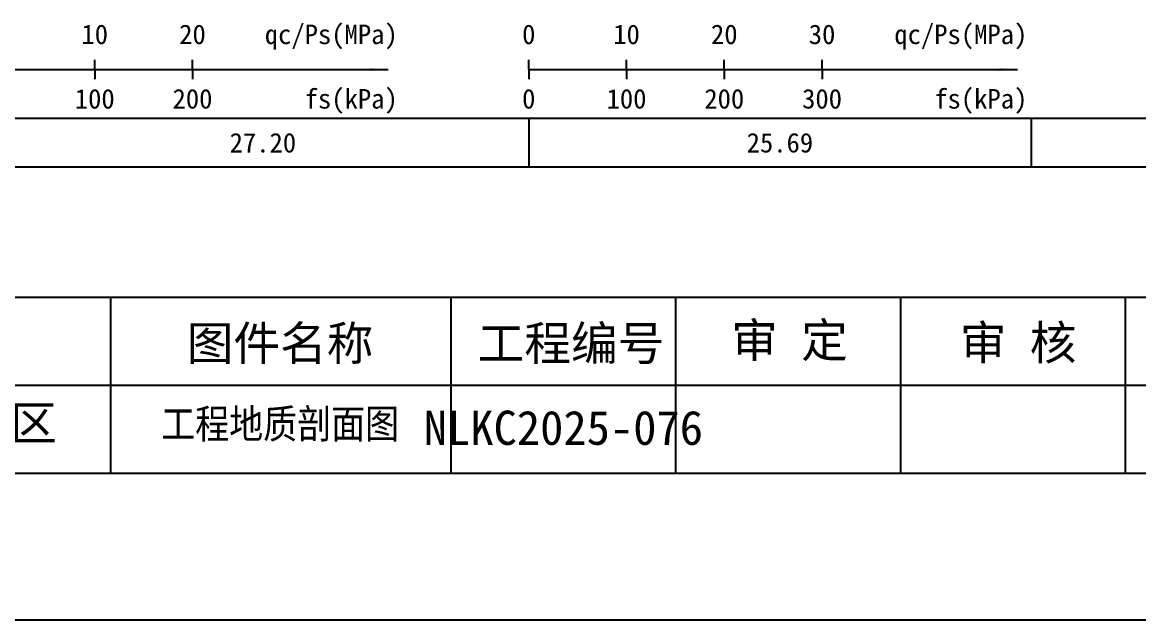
# Model space of a CAD drawing. Extents: x -37 to 3540, y -1485 to 297.
# Drawn here: x 3039.4 to 3153.6, y -891 to -829.8 of the extents above; entities that cross this region are included whole.
import ezdxf
from ezdxf.enums import TextEntityAlignment as Align

# ---------------------------------------------------------------- set-up
doc = ezdxf.new("R2010")
doc.units = 0
doc.layers.get('0').update_dxf_attribs({"linetype": 'CONTINUOUS'})
doc.layers.add('FRAME', color=7, linetype='CONTINUOUS')
doc.layers.add('RULER', color=7, linetype='CONTINUOUS')
doc.styles.add('ST', font='')
doc.styles.get('ST').set_extended_font_data('SimSun')

# ---------------------------------------------------------------- blocks, each defined once
blk = doc.blocks.new('图签_A3长')
for p, q in [((0, 18), (-380, 18)), ((-222.82, 0), (-222.82, 18)), ((-188, 0), (-188, 18)), ((-165, 0), (-165, 18)), ((-142, 0), (-142, 18)), ((-119, 0), (-119, 18)), ((-320, 9), (0, 9)), ((-380, 0), (0, 0))]:
    blk.add_line(p, q)
at = {"style": 'ST'}
for s, p in [('图件名称', (-205.49, 13.3)), ('工程编号', (-175.73, 13.3)), ('审 定', (-153.38, 13.61)), ('审 核', (-129.99, 13.36))]:
    blk.add_text(s, height=3.5, dxfattribs=at).set_placement(p, align=Align.MIDDLE_CENTER)
for tag, p in [('01＿单位名称', (-349.98, 8.36)), ('02＿工程名称', (-271.3, 5.16)), ('04＿工程编号', (-176.51, 4.65)), ('05＿日期', (-35.59, 4.65)), ('06＿图号', (-11.16, 4.91))]:
    blk.add_attdef(tag, text='', height=3.5, dxfattribs=at).set_placement(p, align=Align.MIDDLE_CENTER)
at = {"style": 'ST', "width": 0.85}
blk.add_attdef('03＿图件名称', text='', height=3, dxfattribs=at).set_placement((-205.49, 5.05), align=Align.MIDDLE_CENTER)
blk = doc.blocks.new('Arrow')
for points in [[(-3.984779, 0.348623), (0, 0), (-3.189535, 0)], [(-3.189535, 0), (0, 0), (-3.984779, -0.348623)]]:
    blk.add_solid(points)

msp = doc.modelspace()

# ---------------------------------------------------------------- linework, layer by layer
at = {"layer": 'FRAME', "linetype": 'Continuous'}
msp.add_line((2649.8, -876), (3271.23, -876), dxfattribs=at)
at = {"layer": 'FRAME', "color": 245, "linetype": 'Continuous'}
msp.add_line((2629.8, -891), (3291.23, -891), dxfattribs=at)
at = {"layer": 'RULER', "linetype": 'Continuous'}
for points in [[(3036.78, -834.67), (3076.78, -834.67)], [(3046.78, -834.67), (3046.78, -833.67)], [(3046.78, -834.67), (3046.78, -835.67)], [(3056.78, -834.67), (3056.78, -833.67)], [(3056.78, -834.67), (3056.78, -835.67)], [(3091.18, -834.67), (3091.18, -833.67)], [(3091.18, -834.67), (3141.18, -834.67)], [(3091.18, -834.67), (3091.18, -835.67)], [(3101.18, -834.67), (3101.18, -833.67)], [(3101.18, -834.67), (3101.18, -835.67)], [(3111.18, -834.67), (3111.18, -833.67)], [(3111.18, -834.67), (3111.18, -835.67)], [(3121.18, -834.67), (3121.18, -833.67)], [(3121.18, -834.67), (3121.18, -835.67)], [(3036.78, -839.67), (3091.18, -839.67), (3091.18, -844.67), (3036.78, -844.67)], [(3091.18, -839.67), (3142.56, -839.67), (3142.56, -844.67), (3091.18, -844.67)], [(3142.56, -839.67), (3193.56, -839.67), (3193.56, -844.67), (3142.56, -844.67)]]:
    msp.add_lwpolyline(points, dxfattribs=at)

# ---------------------------------------------------------------- block references
at = {"layer": 'FRAME'}
ref = msp.add_blockref('图签_A3长', (3271.23, -876), dxfattribs=at)
ref.add_attrib('02＿工程名称', '浙江大学医学院附属邵逸夫医院宁波院区', dxfattribs={"layer": '0', "height": 3.5, "style": 'ST'}).set_placement((2999.93, -870.84), align=Align.MIDDLE_CENTER)
ref.add_attrib('03＿图件名称', '工程地质剖面图', dxfattribs={"layer": '0', "height": 3, "style": 'ST', "width": 0.85}).set_placement((3065.75, -870.95), align=Align.MIDDLE_CENTER)
ref.add_attrib('04＿工程编号', 'NLKC2025-076', dxfattribs={"layer": '0', "height": 3.5, "style": 'ST'}).set_placement((3094.72, -871.35), align=Align.MIDDLE_CENTER)
at = {"layer": 'RULER', "xscale": 0.5, "yscale": 0.5, "zscale": 0.5}
for p in [(3076.78, -834.67), (3141.18, -834.67)]:
    msp.add_blockref('Arrow', p, dxfattribs=at)

# ---------------------------------------------------------------- texts
at = {"layer": 'RULER', "style": 'ST'}
for s, p in [('10', (3046.78, -832.67)), ('20', (3056.78, -832.67)), ('0', (3091.18, -832.67)), ('10', (3101.18, -832.67)), ('20', (3111.18, -832.67)), ('30', (3121.18, -832.67))]:
    msp.add_text(s, height=2, dxfattribs=at).set_placement(p, align=Align.BOTTOM_CENTER)
for p in [(3077.78, -832.67), (3142.18, -832.67)]:
    msp.add_text('qc/Ps(MPa)', height=2, dxfattribs=at).set_placement(p, align=Align.BOTTOM_RIGHT)
for s, p in [('100', (3046.78, -836.67)), ('200', (3056.78, -836.67)), ('0', (3091.18, -836.67)), ('100', (3101.18, -836.67)), ('200', (3111.18, -836.67)), ('300', (3121.18, -836.67))]:
    msp.add_text(s, height=2, dxfattribs=at).set_placement(p, align=Align.TOP_CENTER)
for p in [(3077.78, -836.67), (3142.18, -836.67)]:
    msp.add_text('fs(kPa)', height=2, dxfattribs=at).set_placement(p, align=Align.TOP_RIGHT)
for s, p in [('27.20', (3063.98, -842.17)), ('25.69', (3116.87, -842.17))]:
    msp.add_text(s, height=2, dxfattribs=at).set_placement(p, align=Align.MIDDLE_CENTER)

doc.saveas('drawing.dxf')
